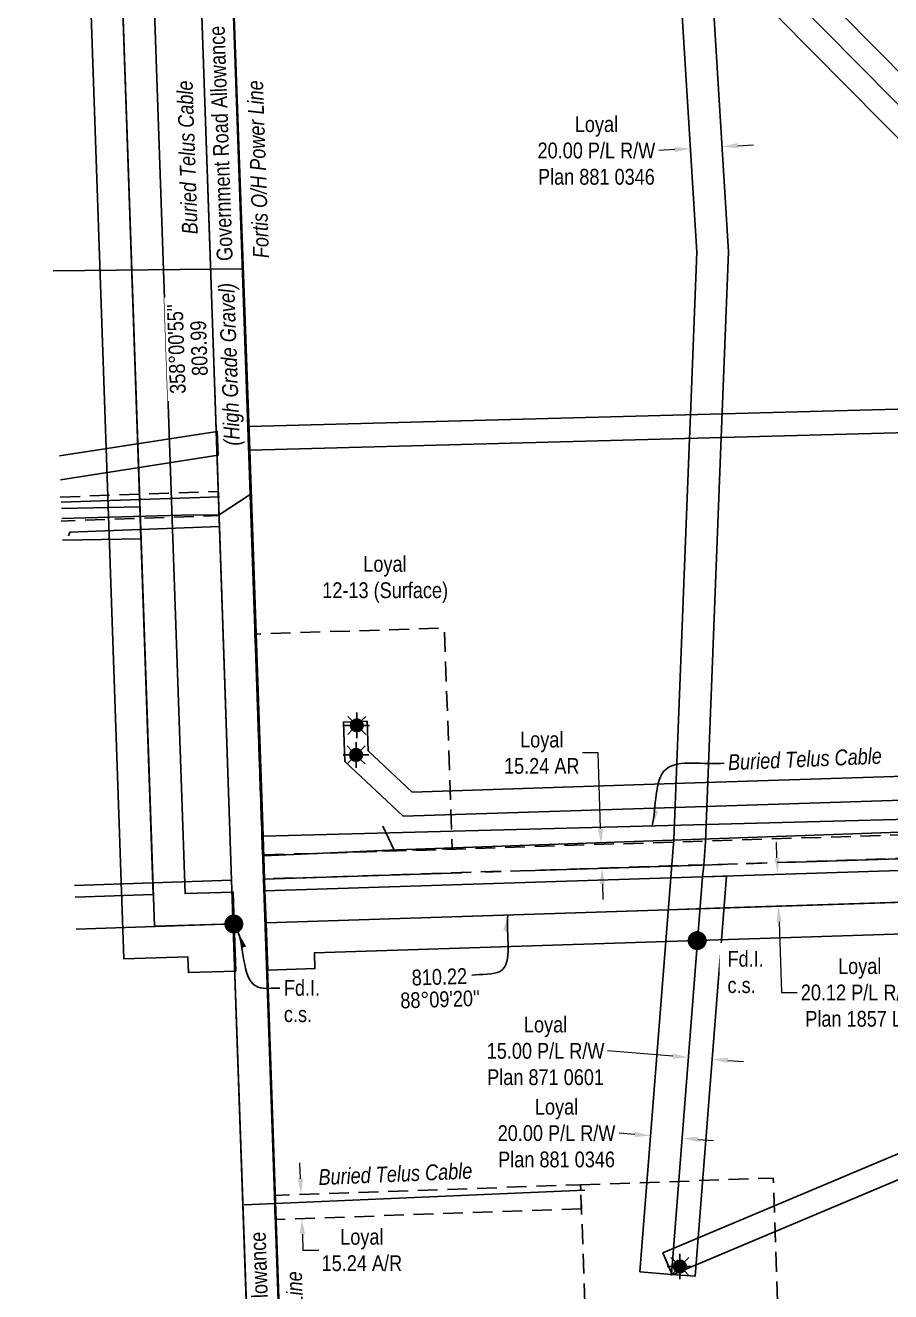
# Model space of a CAD drawing. Extents: x 675835 to 685285, y 5733153 to 5738077.
# Drawn here: x 675868 to 676415, y 5735397 to 5736199 of the extents above; entities that cross this region are included whole.
import ezdxf
from ezdxf.enums import TextEntityAlignment as Align

# ---------------------------------------------------------------- set-up
doc = ezdxf.new("R2010")
doc.units = 0
doc.header["$LTSCALE"] = 5
doc.header["$PDMODE"] = 34
doc.header["$PDSIZE"] = 0.03
doc.linetypes.add('foc-ACCESSROAD', pattern=[3.75, 2.5, -1.25])
doc.linetypes.add('foc-QUARTERLINE', pattern=[33, 25, -3, 2, -3])
doc.layers.get('Defpoints').update_dxf_attribs({"color": 9})
for name, color, linetype in [('AS-POWER', 104, 'foc-POWER'), ('AS-POWER-T', 104, 'Continuous'), ('AS-TELUS', 224, 'foc-TEL'), ('C-AR', 13, 'foc-ACCESSROAD'), ('C-RW', 13, 'Continuous'), ('C-WS', 13, 'foc-ACCESSROAD'), ('C-WS-S', 8, 'Continuous'), ('L-BD', 7, 'Continuous'), ('L-MON', 1, 'Continuous'), ('L-MON-T', 1, 'Continuous'), ('L-ROAD-T', 7, 'Continuous'), ('L-SEC', 7, 'Continuous'), ('L-SECQ', 8, 'foc-QUARTERLINE')]:
    doc.layers.add(name, color=color, linetype=linetype)
for name, color, linetype, lineweight in [('C-AR-T', 13, 'Continuous', 9), ('C-RW-T', 13, 'Continuous', 9), ('C-WS-T', 13, 'Continuous', 9), ('T-TEXT', 48, 'Continuous', 18)]:
    doc.layers.add(name, color=color, linetype=linetype, lineweight=lineweight)
doc.styles.add('80CG', font='ARIALN.TTF', dxfattribs={"height": 10})
doc.styles.add('80L', font='ARIALN.TTF', dxfattribs={"height": 10})
doc.styles.add('80LS', font='ARIALNI.TTF', dxfattribs={"height": 10})
doc.styles.add('foc-LtypeFont', font='ARIALN.TTF', dxfattribs={"height": 7.35})
doc.styles.add('TXT', font='ARIALN.TTF', dxfattribs={"height": 0.2})
doc.linetypes.add('foc-POWER', pattern='A,6,-1,["P",foc-LtypeFont,S=0.2,R=0,X=-0.625,Y=-0.75],-1.24,4', length=12.24)
doc.linetypes.add('foc-TEL', pattern='A,2,-1,["T",foc-LtypeFont,S=0.2,R=0,X=-0.425,Y=-0.75],-1.24,8', length=12.24)
doc.dimstyles.new('Compass 5 000', dxfattribs={"dimscale": 5, "dimtxt": 9, "dimasz": 2, "dimexe": 0.2, "dimexo": 0.0625, "dimgap": 0.5, "dimtad": 0, "dimtih": 1, "dimtoh": 1, "dimzin": 0, "dimdsep": 46, "dimtxsty": '80CG', "dimcen": 0.1, "dimse1": 1, "dimse2": 1, "dimclrd": 256, "dimclrt": 256, "dimaunit": 1, "dimadec": 4, "dimazin": 0, "dimtfac": 0.06, "dimtofl": 0, "dimtmove": 0, "dimatfit": 1, "dimfxl": 0.2, "dimtolj": 1, "dimtzin": 0, "dimlwd": -1, "dimarcsym": 0})

# ---------------------------------------------------------------- blocks, each defined once
blk = doc.blocks.new('*D560')
at = {"layer": 'C-RW-T', "transparency": 16777216}
for p, q in [((676318.36, 5736122.4), (676328.34, 5736123.02)), ((676278.43, 5736119.92), (676268.44, 5736119.3))]:
    blk.add_line(p, q, dxfattribs=at)
for points in [[(676278.32, 5736121.59), (676278.53, 5736118.26), (676288.41, 5736120.54)], [(676318.25, 5736124.07), (676318.46, 5736120.74), (676308.38, 5736121.78)]]:
    blk.add_solid(points, dxfattribs=at)
at = {"layer": 'Defpoints', "color": 0, "transparency": 16777216}
for p in [(676288.41, 5736120.54), (676288.52, 5736118.74), (676308.49, 5736119.98)]:
    blk.add_point(p, dxfattribs=at)
at = {"layer": 'C-RW-T', "transparency": 16777216, "insert": (676228.91, 5736119.3), "char_height": 10, "attachment_point": 5, "style": '80CG'}
blk.add_mtext('\\A1;Loyal\\P20.00 P/L R/W\\PPlan 881 0346', dxfattribs=at)
blk = doc.blocks.new('*D562')
at = {"layer": 'C-RW-T', "transparency": 16777216}
for p, q in [((676253.19, 5735496.39), (676243.22, 5735497.17)), ((676293.08, 5735493.26), (676303.05, 5735492.48))]:
    blk.add_line(p, q, dxfattribs=at)
for points in [[(676253.32, 5735498.05), (676253.06, 5735494.73), (676263.16, 5735495.61)], [(676293.21, 5735494.92), (676292.95, 5735491.6), (676283.11, 5735494.04)]]:
    blk.add_solid(points, dxfattribs=at)
at = {"layer": 'Defpoints', "color": 0, "transparency": 16777216}
for p in [(676264.91, 5735517.9), (676284.86, 5735516.33), (676263.16, 5735495.61)]:
    blk.add_point(p, dxfattribs=at)
at = {"layer": 'C-RW-T', "transparency": 16777216, "insert": (676203.68, 5735497.17), "char_height": 10, "attachment_point": 5, "style": '80CG'}
blk.add_mtext('\\A1;Loyal\\P20.00 P/L R/W\\PPlan 881 0346', dxfattribs=at)
blk = doc.blocks.new('*D563')
at = {"layer": 'C-RW-T', "transparency": 16777216}
for p, q in [((676277.16, 5735545.98), (676235.82, 5735549.23)), ((676312.02, 5735543.25), (676321.99, 5735542.47))]:
    blk.add_line(p, q, dxfattribs=at)
for points in [[(676277.29, 5735547.65), (676277.03, 5735544.32), (676287.13, 5735545.2)], [(676312.15, 5735544.91), (676311.89, 5735541.59), (676302.05, 5735544.03)]]:
    blk.add_solid(points, dxfattribs=at)
at = {"layer": 'Defpoints', "color": 0, "transparency": 16777216}
for p in [(676288.45, 5735562.05), (676303.38, 5735560.88), (676302.05, 5735544.03)]:
    blk.add_point(p, dxfattribs=at)
at = {"layer": 'C-RW-T', "transparency": 16777216, "insert": (676196.74, 5735549.23), "char_height": 10, "attachment_point": 5, "style": '80CG'}
blk.add_mtext('\\A1;Loyal\\P15.00 P/L R/W\\PPlan 871 0601', dxfattribs=at)
blk = doc.blocks.new('*D572')
at = {"layer": 'C-AR-T', "transparency": 16777216}
for p, q in [((676230.02, 5735737.97), (676220.02, 5735737.97)), ((676231.56, 5735690.01), (676230.02, 5735737.97)), ((676232.69, 5735655.03), (676233.01, 5735645.03))]:
    blk.add_line(p, q, dxfattribs=at)
for points in [[(676233.23, 5735690.06), (676229.9, 5735689.96), (676231.88, 5735680.01)], [(676234.35, 5735655.08), (676231.02, 5735654.98), (676232.37, 5735665.02)]]:
    blk.add_solid(points, dxfattribs=at)
at = {"layer": 'Defpoints', "color": 0, "transparency": 16777216}
for p in [(676228.82, 5735679.92), (676231.88, 5735680.01), (676229.3, 5735664.93)]:
    blk.add_point(p, dxfattribs=at)
at = {"layer": 'C-AR-T', "transparency": 16777216, "insert": (676194.33, 5735737.97), "char_height": 10, "attachment_point": 5, "style": '80CG'}
blk.add_mtext('\\A1;Loyal\\P15.24 AR', dxfattribs=at)
blk = doc.blocks.new('GAS')
h = blk.add_hatch(color=255)
h.dxf.hatch_style = 1
edge = h.paths.add_edge_path()
edge.add_arc((0, 0), 0.9, 0, 360)
for p, q in [((0, 0.81), (0, 1.62)), ((-0.81, 0), (-1.62, 0)), ((-0.57, 0.57), (-1.14, 1.14)), ((0.57, 0.57), (1.14, 1.14)), ((1.62, 0), (0.81, 0)), ((-0.57, -0.57), (-1.14, -1.14)), ((0, -0.81), (0, -1.62)), ((1.14, -1.14), (0.57, -0.57))]:
    blk.add_line(p, q)
blk.add_circle((0, 0), 0.8)
blk = doc.blocks.new('*D586')
at = {"layer": 'C-AR-T', "transparency": 16777216}
for p, q in [((676041.66, 5735468.37), (676041.32, 5735478.37)), ((676042.88, 5735433.16), (676043.23, 5735423.16)), ((676043.23, 5735423.16), (676053.23, 5735423.16))]:
    blk.add_line(p, q, dxfattribs=at)
for points in [[(676043.33, 5735468.43), (676040, 5735468.32), (676042.01, 5735458.38)], [(676044.55, 5735433.22), (676041.22, 5735433.1), (676042.54, 5735443.15)]]:
    blk.add_solid(points, dxfattribs=at)
at = {"layer": 'Defpoints', "color": 0, "transparency": 16777216}
for p in [(676161.2, 5735462.51), (676161.73, 5735447.29), (676042.54, 5735443.15)]:
    blk.add_point(p, dxfattribs=at)
at = {"layer": 'C-AR-T', "transparency": 16777216, "insert": (676080.51, 5735423.16), "char_height": 10, "attachment_point": 5, "style": '80CG'}
blk.add_mtext('\\A1;Loyal\\P15.24 A/R', dxfattribs=at)
blk = doc.blocks.new('fdia')
at = {"color": 255, "const_width": 1}
blk.add_lwpolyline([(-0.5, 0, 1), (0.5, 0, 1)], format="xyb", close=True, dxfattribs=at)
blk = doc.blocks.new('Fdiaa')
blk.add_blockref('fdia', (0, 0))
blk = doc.blocks.new('fdib')
at = {"color": 1, "const_width": 1.6}
blk.add_lwpolyline([(-0.4, 0, 1), (0.4, 0, 1)], format="xyb", close=True, dxfattribs=at)
at = {"color": 1}
blk.add_circle((0, 0), 0.8, dxfattribs=at)
blk = doc.blocks.new('Fdibb')
blk.add_blockref('fdib', (0, 0))
blk = doc.blocks.new('fdicc')
for name in ['Fdibb', 'Fdiaa']:
    blk.add_blockref(name, (0, 0))
blk = doc.blocks.new('FDI')
blk.add_blockref('fdicc', (0, 0))
blk = doc.blocks.new('*D596')
at = {"layer": 'C-RW-T', "transparency": 16777216}
for p, q in [((676343.14, 5735671.43), (676342.81, 5735681.43)), ((676344.47, 5735630.92), (676345.93, 5735586.21)), ((676345.93, 5735586.21), (676355.93, 5735586.21))]:
    blk.add_line(p, q, dxfattribs=at)
for points in [[(676344.81, 5735671.49), (676341.48, 5735671.38), (676343.47, 5735661.44)], [(676346.13, 5735630.97), (676342.8, 5735630.86), (676344.14, 5735640.91)]]:
    blk.add_solid(points, dxfattribs=at)
at = {"layer": 'Defpoints', "color": 0, "transparency": 16777216}
for p in [(676354.32, 5735661.79), (676344.14, 5735640.91), (676354.99, 5735641.27)]:
    blk.add_point(p, dxfattribs=at)
at = {"layer": 'C-RW-T', "transparency": 16777216, "insert": (676395.47, 5735586.21), "char_height": 10, "attachment_point": 5, "style": '80CG'}
blk.add_mtext('\\A1;Loyal\\P20.12 P/L R/W\\PPlan 1857 LK', dxfattribs=at)

msp = doc.modelspace()

# ---------------------------------------------------------------- linework, layer by layer
at = {"layer": 'AS-POWER', "flags": 128}
for points in [[(676077.844, 5733963.956), (676047.197, 5734833.319), (676019.198, 5735650.52), (676018.942, 5735658.137), (676018.009, 5735685.129), (676009.566, 5735929.52), (675990.459, 5736461.52), (675990.304, 5736465.964), (675987.223, 5736554.62), (675984.524, 5736632.363), (675972.033, 5736991.919), (675968.974, 5737079.956), (675962.531, 5737265.443)], [(675885.183, 5736043.065), (676005.598, 5736044.371)], [(675890.652, 5735886.396), (675966.462, 5735888.569), (675990.124, 5735888.665), (676010.52, 5735901.902)], [(676018.432, 5735672.88), (676102.673, 5735676.517), (676631.131, 5735695.096), (676711.615, 5735691.863), (676723.223, 5735689.476), (676730.689, 5735682.459), (676826.333, 5735685.374), (676903.844, 5735687.808)], [(676101.006, 5735676.445), (676093.745, 5735691.516)]]:
    msp.add_lwpolyline(points, dxfattribs=at)
at = {"layer": 'AS-TELUS', "flags": 128}
for points in [[(675990.38, 5735881.261), (675989.729, 5735900.107), (675970.356, 5736460.855)], [(675890.293, 5735896.672), (675990.453, 5735900.132)], [(675894.82, 5735875.285), (675895.817, 5735877.673), (675990.38, 5735881.261)], [(676057.715, 5733963.731), (675998.112, 5735657.447), (675990.38, 5735881.261)], [(676018.009, 5735685.129), (676722.967, 5735703.856), (676778.121, 5735693.042), (676787.51, 5735693.395), (676796.263, 5735693.608), (676805.354, 5735693.81), (676814.514, 5735694.072), (676823.159, 5735694.905), (676829.696, 5735695.58), (676842.915, 5735696.359)], [(676005.945, 5735451.864), (676221.592, 5735461.203)]]:
    msp.add_lwpolyline(points, dxfattribs=at)
at = {"layer": 'C-AR', "flags": 128}
msp.add_lwpolyline([(675889.688, 5735899.954), (675989.615, 5735903.406), (675990.141, 5735888.178), (675890.214, 5735884.726)], dxfattribs=at)
for points in [[(676647.112, 5735868.692), (676652.837, 5735678.54), (676018.213, 5735658.141), (676017.696, 5735673.129), (676637.397, 5735693.049), (676632.122, 5735868.238)], [(676219.446, 5735449.288), (676025.667, 5735442.566), (676025.141, 5735457.794), (676218.917, 5735464.516)]]:
    msp.add_lwpolyline(points, close=True, dxfattribs=at)
at = {"layer": 'C-RW', "flags": 128}
for points in [[(675899.73, 5735626.371), (675999.794, 5735629.775), (675999.098, 5735649.866), (675968.631, 5735648.903), (675940.948, 5736450.784), (675911.132, 5736535.868), (675916.541, 5736616.019), (675965.029, 5736635.578), (675964.287, 5736656.961), (675918.04, 5736638.308), (675939.542, 5736956.695), (675953.676, 5736962.4), (675952.869, 5736983.887), (675920.319, 5736970.618), (675892.243, 5736554.711), (675867.599, 5736546.73)], [(675868.329, 5736525.84), (675890.773, 5736533.108), (675920.951, 5736447.023), (675948.53, 5735648.271), (675899.024, 5735646.58)], [(676963.595, 5735788.381), (676891.019, 5735751.942), (676619.594, 5735967.775), (676255.345, 5736336.154), (676244.681, 5736325.609), (676609.559, 5735956.594), (676889.185, 5735734.239), (676999.389, 5735789.571)], [(676281.048, 5736239.036), (676292.484, 5736054.891), (676288.352, 5735952.036), (676287.766, 5735937.023), (676277.862, 5735683.102), (676256.4, 5735409.402), (676276.334, 5735407.798), (676296.098, 5735659.493), (676296.773, 5735666.881), (676297.942, 5735681.685), (676307.797, 5735937.558), (676312.506, 5736055.12), (676300.573, 5736247.756)], [(675889.271, 5735925.948), (675989.024, 5735941.485), (675989.546, 5735926.395), (675889.799, 5735910.85)], [(675891.133, 5735872.619), (675940.738, 5735873.582), (675940.045, 5735893.681), (675890.431, 5735892.719)]]:
    msp.add_lwpolyline(points, dxfattribs=at)
for points in [[(676000.832, 5735599.776), (675999.794, 5735629.775), (675949.221, 5735628.163), (675920.951, 5736447.023), (675890.773, 5736533.108), (675871.745, 5736526.95), (675901.07, 5736443.284), (675929.926, 5735607.548), (675970.448, 5735608.813), (675970.758, 5735598.822)], [(676652.007, 5735065.236), (676882.831, 5735635.592), (677072.145, 5734886.94), (677087.501, 5734887.418), (676891.53, 5735662.281), (676889.185, 5735734.239), (676609.559, 5735956.594), (676244.681, 5736325.609), (676234.015, 5736315.06), (676585.078, 5735960.028), (676009.048, 5735944.501), (676009.566, 5735929.52), (676599.5, 5735945.414), (676874.431, 5735726.825), (676876.084, 5735676.261), (676271.016, 5735421.445), (676276.399, 5735408.634), (676276.766, 5735407.764), (676277.363, 5735407.717), (676876.609, 5735660.206), (676638.12, 5735070.855)], [(676083.807, 5735757.989), (676084.449, 5735739.203), (676112.276, 5735713.142), (676278.073, 5735718.472), (676834.796, 5735736.369), (676835.278, 5735721.379), (676278.555, 5735703.482), (676106.554, 5735697.953), (676069.673, 5735732.495), (676068.818, 5735757.476)], [(676724.483, 5735653.129), (676019.891, 5735630.423), (676019.198, 5735650.52), (676723.786, 5735673.233), (676855.921, 5735677.143), (676854.323, 5735726.151), (676874.431, 5735726.825), (676876.608, 5735660.207), (676888.422, 5735613.483), (677119.725, 5735408.916), (677455.068, 5735112.38), (677441.75, 5735097.321), (677151.597, 5735353.922), (677123.519, 5735378.702), (676897.172, 5735578.878), (677072.145, 5734886.94), (677051.561, 5734886.298), (676856.568, 5735657.381)], [(676724.483, 5735653.129), (676309.564, 5735639.8), (676274.376, 5735638.662), (676019.891, 5735630.423), (676020.932, 5735600.431), (676050.816, 5735601.421), (676050.489, 5735611.412), (676725.175, 5735633.161), (676867.969, 5735637.756), (676865.29, 5735726.518), (676845.183, 5735725.853), (676847.366, 5735657.085)], [(676311.181, 5735659.982), (676296.098, 5735659.493), (676276.333, 5735407.798), (676291.284, 5735406.626)]]:
    msp.add_lwpolyline(points, close=True, dxfattribs=at)
at = {"layer": 'C-WS', "flags": 128}
for points in [[(676017.689, 5735673.315), (676012.856, 5735813.206), (676132.774, 5735817.023), (676137.607, 5735677.132)], [(676344.968, 5735346.917), (676223.143, 5735342.691), (676218.917, 5735464.516), (676340.742, 5735468.742)]]:
    msp.add_lwpolyline(points, close=True, dxfattribs=at)
at = {"layer": 'L-SEC'}
for p, q in [((675970.353, 5736460.959), (675984.232, 5736059.203)), ((675990.454, 5736461.653), (676004.333, 5736059.897)), ((675984.232, 5736059.203), (675998.112, 5735657.447)), ((676004.333, 5736059.897), (676018.213, 5735658.141)), ((675998.112, 5735657.447), (676012.015, 5735255.369)), ((676018.213, 5735658.142), (676032.116, 5735256.064))]:
    msp.add_line(p, q, dxfattribs=at)
at = {"layer": 'L-SECQ'}
msp.add_line((675898.768, 5735653.916), (675998.112, 5735657.447), dxfattribs=at)
at = {"layer": 'L-SECQ', "flags": 128}
msp.add_lwpolyline([(676018.733, 5735657.998), (676823.256, 5735683.679)], dxfattribs=at)

# ---------------------------------------------------------------- block references
at = {"layer": 'C-WS-S', "color": 4, "xscale": 4.999109000000012, "yscale": 4.999109000000012, "zscale": 4.999109000000012}
for p in [(676077.316, 5735755.382), (676076.831, 5735736.689), (676281.691, 5735412.788)]:
    msp.add_blockref('GAS', p, dxfattribs=at)
at = {"layer": 'L-MON', "xscale": 4.999077600000007, "yscale": 4.999077600000007, "zscale": 4.999077600000007}
for p in [(675999.518, 5735629.624), (676292.651, 5735619.105)]:
    msp.add_blockref('FDI', p, dxfattribs=at)

# ---------------------------------------------------------------- texts
at = {"layer": 'AS-POWER-T', "char_height": 9.99822, "attachment_point": 1, "rotation": 91.979965, "style": 'TXT'}
for insert in [(676011.794, 5736050.653), (676036.401, 5735296.588)]:
    msp.add_mtext_dynamic_manual_height_columns('\\pi0.3262;{\\fArial Narrow|b0|i1|c0|p34;Fortis O/H Power Line}', width=112.48104, gutter_width=1, heights=[0], dxfattribs=dict(at, insert=insert))
at = {"layer": 'AS-TELUS', "char_height": 9.99822, "attachment_point": 1, "style": 'TXT'}
for insert, rotation in [((675966.745, 5736065.797), 91.978615), ((676311.613, 5735736.932), 2.479711), ((676052.522, 5735474.243), 2.479711)]:
    msp.add_mtext_dynamic_manual_height_columns('\\pi0.29892;{\\fArial Narrow|b0|i1|c0|p34;Buried Telus Cable}', width=97.21773, gutter_width=1, heights=[0], dxfattribs=dict(at, insert=insert, rotation=rotation))
at = {"layer": 'C-WS-T', "insert": (676054.809, 5735862.598), "char_height": 9.99822, "attachment_point": 1, "style": 'TXT'}
msp.add_mtext_dynamic_manual_height_columns('\\pi26.624;Loyal\\P\\pi0.6638;12-13 (Surface)', width=78.98088, gutter_width=1, heights=[0], dxfattribs=at)
at = {"layer": 'L-BD', "style": '80L'}
for s, p in [('810.22', (676129.565, 5735596.189)), ("88°09'20''", (676130.023, 5735581.949))]:
    msp.add_text(s, height=9.9982, rotation=1.8436, dxfattribs=at).set_placement(p, align=Align.MIDDLE)
at = {"layer": 'L-ROAD-T', "style": '80L'}
for p in [(675991.217, 5736123.838), (676017.155, 5735360.311)]:
    msp.add_text('Government Road Allowance', height=9.99822, rotation=91.989639, dxfattribs=at).set_placement(p, align=Align.MIDDLE_CENTER)
at = {"layer": 'T-TEXT', "style": '80LS'}
msp.add_text('(High Grade Gravel)', height=9.99822, rotation=91.989639, dxfattribs=at).set_placement((675996.569, 5735983.947), align=Align.MIDDLE_CENTER)

# ---------------------------------------------------------------- dimensions: what is measured, and where the dimension line sits
at = {"layer": 'C-AR-T', "color": 4}
dim = msp.add_linear_dim(base=(676231.883, 5735680.014), p1=(676229.297, 5735664.926), p2=(676228.815, 5735679.916), angle=91.841048, text='Loyal\\P15.24 AR', dimstyle='Compass 5 000', dxfattribs=at)
dim.commit()
dim.dimension.update_dxf_attribs({"geometry": '*D572', "text_midpoint": (676194.331, 5735737.97), "dimtype": 161})
at = {"layer": 'C-AR-T'}
dim = msp.add_linear_dim(base=(676042.537, 5735443.151), p1=(676161.202, 5735462.514), p2=(676161.731, 5735447.286), angle=271.986722, text='Loyal\\P15.24 A/R', dimstyle='Compass 5 000', dxfattribs=at)
dim.commit()
dim.dimension.update_dxf_attribs({"geometry": '*D586', "text_midpoint": (676080.512, 5735423.163), "dimtype": 161})
at = {"layer": 'C-RW-T'}
dim = msp.add_aligned_dim(p1=(676308.488, 5736119.979), p2=(676288.518, 5736118.739), distance=-1.807, text='Loyal\\P20.00 P/L R/W\\PPlan 881 0346', dimstyle='Compass 5 000', dxfattribs=at)
dim.commit()
dim.dimension.update_dxf_attribs({"geometry": '*D560', "text_midpoint": (676228.905, 5736119.303)})
at = {"layer": 'C-RW-T', "color": 2}
for base, p1, p2, angle, text, picture, middle in [((676302.054, 5735544.033), (676288.446, 5735562.053), (676303.375, 5735560.883), 355.516817, 'Loyal\\P15.00 P/L R/W\\PPlan 871 0601', '*D563', (676196.736, 5735549.226)), ((676263.159, 5735495.608), (676284.856, 5735516.334), (676264.906, 5735517.898), 175.516856, 'Loyal\\P20.00 P/L R/W\\PPlan 881 0346', '*D562', (676203.68, 5735497.171))]:
    dim = msp.add_linear_dim(base=base, p1=p1, p2=p2, angle=angle, text=text, dimstyle='Compass 5 000', dxfattribs=at)
    dim.commit()
    dim.dimension.update_dxf_attribs({"geometry": picture, "text_midpoint": middle, "dimtype": 161})

# ---------------------------------------------------------------- leaders
at = {"layer": 'AS-TELUS', "linetype": 'ByBlock', "path_type": 1}
msp.add_leader([(676264.176, 5735691.668), (676272.738, 5735727.489), (676309.807, 5735731.469)], dimstyle='Compass 5 000', override={"dimgap": 0.5, "dimtad": 0}, dxfattribs=at)
at = {"layer": 'L-BD', "path_type": 1}
msp.add_leader([(676172.915, 5735635.205), (676168.171, 5735599.767), (676150.088, 5735597.208)], dimstyle='Compass 5 000', override={"dimgap": 0.5, "dimtad": 0}, dxfattribs=at)

# ---------------------------------------------------------------- next in the draw order: texts
at = {"layer": 'L-BD', "insert": (675963.213, 5735993.649), "char_height": 9.99816, "width": 62.47019, "attachment_point": 5, "rotation": 91.9848, "style": '80L', "bg_fill": 3, "box_fill_scale": 1.15, "bg_fill_color": 256, "bg_fill_true_color": 256, "bg_fill_transparency": 0}
msp.add_mtext("358°00'55''", dxfattribs=at)
at = {"layer": 'L-MON-T', "char_height": 9.9982, "width": 22.04, "attachment_point": 1, "style": '80L', "bg_fill": 2}
for insert in [(676311.854, 5735612.595), (676031.179, 5735594.199)]:
    msp.add_mtext('Fd.I. c.s.', dxfattribs=dict(at, insert=insert))

# ---------------------------------------------------------------- next in the draw order: texts
at = {"layer": 'L-BD', "style": '80L'}
msp.add_text('803.99', height=9.9982, rotation=91.9848, dxfattribs=at).set_placement((675977.452, 5735994.143), align=Align.MIDDLE)

# ---------------------------------------------------------------- next in the draw order: dimensions: what is measured, and where the dimension line sits
at = {"layer": 'C-RW-T', "color": 3}
dim = msp.add_linear_dim(base=(676344.14, 5735640.911), p1=(676354.317, 5735661.792), p2=(676354.989, 5735641.266), angle=271.874687, text='Loyal\\P20.12 P/L R/W\\PPlan 1857 LK', dimstyle='Compass 5 000', dxfattribs=at)
dim.commit()
dim.dimension.update_dxf_attribs({"geometry": '*D596', "text_midpoint": (676395.47, 5735586.207), "dimtype": 161})

# ---------------------------------------------------------------- next in the draw order: leaders
at = {"layer": 'L-MON-T', "path_type": 1}
msp.add_leader([(676002.282, 5735624.259), (676014.952, 5735589.56), (676028.62, 5735588.961)], dimstyle='Compass 5 000', override={"dimgap": 0.5, "dimtad": 0}, dxfattribs=at)

doc.saveas('drawing.dxf')
